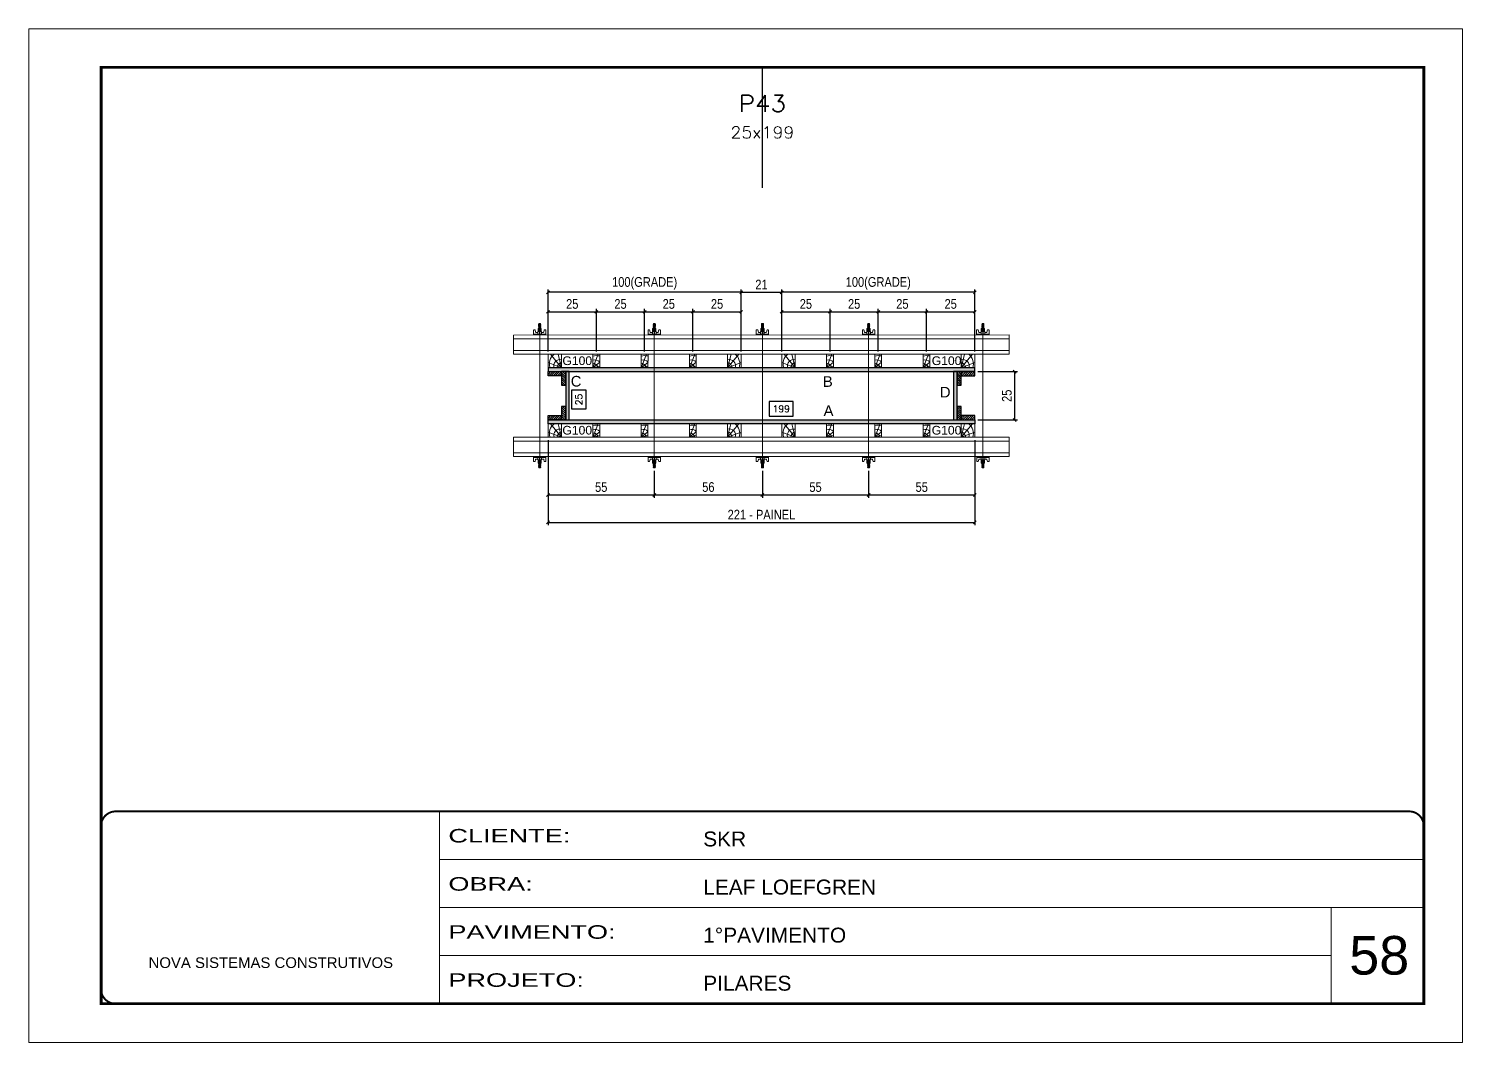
# Model space of a CAD drawing. Extents: x 14400 to 27878, y -21631 to 6985.
# Drawn here: x 15998 to 17483, y -10145 to -9095 of the extents above; entities that cross this region are included whole.
import ezdxf
from ezdxf.enums import TextEntityAlignment as Align

# ---------------------------------------------------------------- set-up
doc = ezdxf.new("R2010")
doc.units = 0
for name, pattern in [('CONTINUO', [0]), ('DASHED', [0.75, 0.5, -0.25]), ('HIDDEN', [0.375, 0.25, -0.125])]:
    doc.linetypes.add(name, pattern=pattern)
for name, color, linetype, lineweight in [('CARIMBO', 255, 'Continuous', 9), ('Folhas', 255, 'Continuous', 9), ('Hachura', 251, 'Continuous', 9), ('Madeira', 126, 'Continuous', 18), ('Perfil Metálico', 224, 'Continuous', 18), ('SARRAFO DE PRESSAO', 251, 'DASHED', 9), ('Texto Seção', 7, 'Continuous', 15)]:
    doc.layers.add(name, color=color, linetype=linetype, lineweight=lineweight)
for name, color, linetype in [('CHAPA', 1, 'Continuous'), ('COTA', 241, 'Continuous'), ('SARRAFO', 251, 'Continuous'), ('Texto de Titulo', 7, 'Continuous'), ('Texto Qtd Sarr', 242, 'Continuous'), ('TEXTO_GERAL', 7, 'Continuous')]:
    doc.layers.add(name, color=color, linetype=linetype)
doc.styles.add('ARIAL', font='arial.ttf')
doc.styles.add('COTA TECNICA 2X', font='techl___.ttf', dxfattribs={"height": 10})
doc.styles.add('ROMANS', font='romans.shx')
doc.styles.add('SANSSERIF', font='sas_____.pfb')
doc.styles.add('Tecnologia', font='')
doc.styles.get('Tecnologia').set_extended_font_data('Forgotten Futurist')
doc.dimstyles.new('SECAO PILAR', dxfattribs={"dimtxt": 10, "dimasz": 3, "dimexe": 3, "dimexo": 3, "dimgap": 3, "dimtad": 1, "dimdec": 1, "dimlfac": 0.5, "dimzin": 12, "dimdsep": 46, "dimtxsty": 'COTA TECNICA 2X', "dimblk1": 'OBLIQUE', "dimblk2": 'OBLIQUE', "dimsah": 1, "dimcen": 0.9, "dimclrd": 256, "dimclre": 256, "dimclrt": 256, "dimadec": 1, "dimazin": 3, "dimtfac": 1, "dimtdec": 1, "dimtmove": 0, "dimatfit": 3, "dimfxl": 1, "dimtolj": 1, "dimtzin": 12, "dimarcsym": 0})
doc.dimstyles.new('SECÇÃO 2', dxfattribs={"dimtxt": 7, "dimasz": 6, "dimexe": 0.18, "dimexo": 2, "dimgap": -4, "dimtad": 3, "dimdec": 1, "dimlfac": 0.5, "dimzin": 12, "dimdsep": 46, "dimtxsty": 'ROMANS', "dimblk": 'ARCHTICK', "dimcen": 0.09, "dimse1": 1, "dimse2": 1, "dimsd1": 1, "dimsd2": 1, "dimclrd": 180, "dimclre": 5, "dimclrt": 1, "dimadec": 0, "dimazin": 3, "dimtfac": 1, "dimtdec": 1, "dimtofl": 0, "dimtmove": 0, "dimatfit": 3, "dimldrblk": 'ARCHTICK', "dimfxl": 1, "dimtolj": 1, "dimtzin": 0, "dimarcsym": 0})

# ---------------------------------------------------------------- blocks, each defined once
blk = doc.blocks.new('9999999999')
at = {"color": 30, "linetype": 'CONTINUO'}
for p, q in [((98564.6, 34230.2), (98564.6, 34429.4)), ((98564.6, 34379.6), (99584, 34379.6)), ((98564.6, 34329.8), (99488, 34329.8)), ((99584, 34329.8), (99488, 34329.8)), ((99488, 34329.8), (99488, 34230.2)), ((98564.6, 34280), (99488, 34280))]:
    blk.add_line(p, q, dxfattribs=at)
at = {"color": 30, "linetype": 'CONTINUO', "const_width": 2}
blk.add_lwpolyline([(99584, 34230.2), (99584, 34414.4, 0.414214), (99569, 34429.4), (98229, 34429.4, 0.414214), (98214, 34414.4), (98214, 34245.2, 0.414214), (98229, 34230.2), (99584, 34230.2)], format="xyb", dxfattribs=at)
at = {"layer": 'Folhas'}
blk.add_lwpolyline([(98139, 34190.2), (99624, 34190.2), (99624, 35240.2), (98139, 35240.2)], close=True, dxfattribs=at)
at = {"layer": 'Folhas', "color": 30, "const_width": 3}
blk.add_lwpolyline([(98214, 34230.2), (99584, 34230.2), (99584, 35200.2), (98214, 35200.2)], close=True, dxfattribs=at)
at = {"color": 7, "linetype": 'Continuous', "ltscale": 5, "style": 'ARIAL'}
for s, height, p in [('SKR', 15.48, (98837.7, 34393.1)), ('LEAF LOEFGREN', 15.483, (98837.7, 34343.3)), ('1°PAVIMENTO', 15.483, (98837.7, 34293.5)), ('NOVA SISTEMAS CONSTRUTIVOS', 11.059, (98263.2, 34267.2)), ('PILARES', 15.48, (98837.7, 34243.7))]:
    blk.add_text(s, height=height, dxfattribs=at).set_placement(p)
at = {"layer": 'Folhas', "color": 7, "style": 'Tecnologia', "width": 1.5}
for s, p in [('CLIENTE:', (98573.7, 34397.2)), ('OBRA:', (98573.7, 34347.3)), ('PAVIMENTO:', (98573.7, 34297.5)), ('PROJETO:', (98573.7, 34247.7))]:
    blk.add_text(s, height=14, dxfattribs=at).set_placement(p)
blk = doc.blocks.new('*D1790')
at = {"layer": 'COTA', "color": 180, "lineweight": -2, "transparency": 16777216}
for p, q in [((16575.9, -9469.8), (16560.9, -9469.8)), ((16560.9, -9469.8), (16560.9, -9489.2)), ((16575.9, -9489.2), (16575.9, -9469.8)), ((16560.9, -9489.2), (16575.9, -9489.2))]:
    blk.add_line(p, q, dxfattribs=at)
at = {"layer": 'Defpoints', "color": 0, "transparency": 16777216}
for p in [(16575.8, -9450.6), (16575.8, -9500.6), (16579.9, -9500.6)]:
    blk.add_point(p, dxfattribs=at)
at = {"layer": 'COTA', "color": 1, "transparency": 16777216, "insert": (16568.4, -9479.5), "char_height": 7, "attachment_point": 5, "rotation": 90, "style": 'ROMANS'}
blk.add_mtext('\\A1;25', dxfattribs=at)
blk = doc.blocks.new('_ArchTick')
at = {"color": 0, "linetype": 'ByBlock', "const_width": 0.15}
blk.add_lwpolyline([(-0.5, -0.5), (0.5, 0.5)], dxfattribs=at)
blk = doc.blocks.new('*D1791')
at = {"layer": 'COTA', "color": 180, "lineweight": -2, "transparency": 16777216}
for p, q in [((16790.3, -9481.6), (16765.6, -9481.6)), ((16765.6, -9481.6), (16765.6, -9496.6)), ((16790.3, -9496.6), (16790.3, -9481.6)), ((16765.6, -9496.6), (16790.3, -9496.6))]:
    blk.add_line(p, q, dxfattribs=at)
at = {"layer": 'Defpoints', "color": 0, "transparency": 16777216}
for p in [(16558.5, -9500.6), (16956.5, -9500.6), (16956.5, -9500.6)]:
    blk.add_point(p, dxfattribs=at)
at = {"layer": 'COTA', "color": 1, "transparency": 16777216, "insert": (16778, -9489.1), "char_height": 7, "attachment_point": 5, "style": 'ROMANS'}
blk.add_mtext('\\A1;199', dxfattribs=at)
blk = doc.blocks.new('_Oblique')
at = {"color": 0, "linetype": 'ByBlock', "lineweight": -2}
blk.add_line((-0.5, -0.5), (0.5, 0.5), dxfattribs=at)
blk = doc.blocks.new('*D1792')
at = {"layer": 'COTA', "lineweight": -2, "transparency": 16777216}
for p, q in [((16536.5, -9521.6), (16536.5, -9609.7)), ((16978.5, -9521.5), (16978.5, -9609.7)), ((16536.5, -9606.7), (16978.5, -9606.7))]:
    blk.add_line(p, q, dxfattribs=at)
at = {"layer": 'Defpoints', "color": 0, "transparency": 16777216}
for p in [(16536.5, -9518.6), (16978.5, -9518.5), (16978.5, -9606.7)]:
    blk.add_point(p, dxfattribs=at)
at = {"layer": 'COTA', "lineweight": -2, "transparency": 16777216, "xscale": 3, "yscale": 3, "zscale": 3, "rotation": 180}
blk.add_blockref('_Oblique', (16536.5, -9606.7), dxfattribs=at)
at = {"layer": 'COTA', "lineweight": -2, "transparency": 16777216, "xscale": 3, "yscale": 3, "zscale": 3}
blk.add_blockref('_Oblique', (16978.5, -9606.7), dxfattribs=at)
at = {"layer": 'COTA', "transparency": 16777216, "insert": (16757.5, -9598.7), "char_height": 10, "attachment_point": 5, "style": 'COTA TECNICA 2X'}
blk.add_mtext('\\A1;221 - PAINEL', dxfattribs=at)
blk = doc.blocks.new('*D1793')
at = {"layer": 'COTA', "lineweight": -2, "transparency": 16777216}
for p, q in [((16536.5, -9521.6), (16536.5, -9581.3)), ((16646.5, -9553.3), (16646.5, -9581.3)), ((16536.5, -9578.3), (16646.5, -9578.3))]:
    blk.add_line(p, q, dxfattribs=at)
at = {"layer": 'Defpoints', "color": 0, "transparency": 16777216}
for p in [(16536.5, -9518.6), (16646.5, -9550.3), (16646.5, -9578.3)]:
    blk.add_point(p, dxfattribs=at)
at = {"layer": 'COTA', "lineweight": -2, "transparency": 16777216, "xscale": 3, "yscale": 3, "zscale": 3, "rotation": 180}
blk.add_blockref('_Oblique', (16536.5, -9578.3), dxfattribs=at)
at = {"layer": 'COTA', "lineweight": -2, "transparency": 16777216, "xscale": 3, "yscale": 3, "zscale": 3}
blk.add_blockref('_Oblique', (16646.5, -9578.3), dxfattribs=at)
at = {"layer": 'COTA', "transparency": 16777216, "insert": (16591.5, -9570.2), "char_height": 10, "attachment_point": 5, "style": 'COTA TECNICA 2X'}
blk.add_mtext('\\A1;55', dxfattribs=at)
blk = doc.blocks.new('*D1794')
at = {"layer": 'COTA', "lineweight": -2, "transparency": 16777216}
for p, q in [((16978.5, -9521.6), (16978.5, -9581.3)), ((16868.5, -9553.3), (16868.5, -9581.3)), ((16868.5, -9578.3), (16978.5, -9578.3))]:
    blk.add_line(p, q, dxfattribs=at)
at = {"layer": 'Defpoints', "color": 0, "transparency": 16777216}
for p in [(16978.5, -9518.6), (16868.5, -9550.3), (16978.5, -9578.3)]:
    blk.add_point(p, dxfattribs=at)
at = {"layer": 'COTA', "lineweight": -2, "transparency": 16777216, "xscale": 3, "yscale": 3, "zscale": 3, "rotation": 180}
blk.add_blockref('_Oblique', (16868.5, -9578.3), dxfattribs=at)
at = {"layer": 'COTA', "lineweight": -2, "transparency": 16777216, "xscale": 3, "yscale": 3, "zscale": 3}
blk.add_blockref('_Oblique', (16978.5, -9578.3), dxfattribs=at)
at = {"layer": 'COTA', "transparency": 16777216, "insert": (16923.5, -9570.2), "char_height": 10, "attachment_point": 5, "style": 'COTA TECNICA 2X'}
blk.add_mtext('\\A1;55', dxfattribs=at)
blk = doc.blocks.new('C')
at = {"layer": 'Hachura', "color": 0}
for p, q in [((0, 3.22), (0, -3.22)), ((0.45, 3.22), (0, 3.22)), ((0.46, 3.16), (0, 3.16)), ((0.46, 3.05), (0, 3.05)), ((0.46, 2.88), (0, 2.88)), ((0, 2.75), (0, -1.16)), ((0.46, 2.65), (0, 2.65)), ((0.46, 2.23), (0, 2.23)), ((0.46, 1.51), (0, 1.51)), ((0.39, 0.49), (0.17, 0.49)), ((0.45, -3.23), (0.45, 3.22)), ((0.45, 3.22), (2.58, 3.22)), ((1.74, 0.97), (0.45, 0.97)), ((1.45, 0.1), (0.45, 0.1)), ((1.35, 1.94), (1.35, 0.96)), ((2.58, 2.39), (1.47, 2.09)), ((1.74, -0.97), (1.74, 0.97)), ((1.74, 0.97), (1.74, 0.84)), ((1.74, 0.97), (1.74, 0.84)), ((1.74, 0.84), (3.35, 0.84)), ((3.35, 0.45), (1.74, 0.45)), ((2.58, 3.22), (2.58, 2.39)), ((3.32, 0.84), (3.32, -0.84)), ((3.35, 0.84), (3.35, -0.84)), ((3.68, 0.45), (3.35, 0.45)), ((3.84, -0.52), (3.35, 0.45)), ((3.35, 0.06), (3.67, -0.57)), ((3.68, 0.45), (4.16, -0.52)), ((3.72, 0.5), (4.25, -0.57)), ((4.37, -0.55), (3.83, 0.53)), ((4.15, 0.45), (3.93, 0.45)), ((4.42, -0.52), (3.93, 0.45)), ((4.15, 0.45), (4.26, 0.45)), ((4.26, 0.45), (4.74, -0.52)), ((4.3, 0.5), (4.83, -0.57)), ((4.95, -0.55), (4.41, 0.53)), ((4.51, 0.45), (4.84, 0.45)), ((5, -0.52), (4.51, 0.45)), ((4.84, 0.45), (5.32, -0.52)), ((4.88, 0.5), (5.41, -0.57)), ((5.53, -0.55), (4.99, 0.53)), ((5.58, -0.52), (5.09, 0.45)), ((5.42, 0.45), (5.09, 0.45)), ((5.58, -0.52), (5.09, 0.45)), ((5.42, 0.45), (5.74, -0.19)), ((5.46, 0.5), (5.74, -0.07)), ((5.74, 0.19), (5.57, 0.53)), ((5.74, 0.32), (5.68, 0.45)), ((5.68, 0.45), (5.74, 0.45)), ((5.74, 0.45), (5.9, 0.29)), ((5.74, 0.45), (5.74, -0.52)), ((5.9, -0.36), (5.9, 0.29)), ((0.45, 0), (0, 0)), ((0.46, -1.52), (0, -1.52)), ((0.46, -2.23), (0, -2.23)), ((0.46, -2.65), (0, -2.65)), ((0.46, -2.88), (0, -2.88)), ((0.46, -3.05), (0, -3.05)), ((0.46, -3.16), (0, -3.16)), ((0, -3.22), (2.57, -3.22)), ((0.08, -0.48), (0.29, -0.48)), ((0.29, -0.48), (0.4, -0.48)), ((0.45, 0), (0.45, -0.97)), ((0.45, -0.16), (1.45, -0.16)), ((0.45, -0.65), (0.45, -0.32)), ((0.45, -3.23), (0.45, -0.65)), ((0.45, -0.97), (1.74, -0.97)), ((1.35, -1.94), (1.35, -0.97)), ((2.58, -2.39), (1.47, -2.1)), ((3.35, -0.32), (1.74, -0.32)), ((3.35, -0.84), (1.74, -0.84)), ((2.58, -3.23), (2.58, -2.39)), ((3.35, -0.07), (3.58, -0.52)), ((3.35, -0.52), (3.58, -0.52)), ((3.84, -0.52), (4.16, -0.52)), ((4.42, -0.52), (4.74, -0.52)), ((4.63, -0.52), (4.74, -0.52)), ((5, -0.52), (5.32, -0.52)), ((5.58, -0.52), (5.74, -0.52)), ((5.74, -0.52), (5.9, -0.36)), ((5.74, -0.52), (5.74, -0.52))]:
    blk.add_line(p, q, dxfattribs=at)
for centre, radius, start, end in [((1.52, 1.94), 0.161, 104.74356, 180), ((1.44, -0.03), 0.129, 272.69497, 87.30503), ((3.81, 0.39), 0.143, 25.56881, 154.43119), ((4.39, 0.39), 0.143, 25.56881, 154.43119), ((4.97, 0.39), 0.143, 25.56881, 154.43119), ((5.55, 0.39), 0.143, 25.56881, 154.43119), ((0.17, -0.37), 0.174, 221.74404, 317.85924), ((1.52, -1.94), 0.161, 180, 255.25644), ((3.71, -0.4), 0.174, 222.14076, 318.25596), ((4.29, -0.4), 0.174, 222.14076, 318.25596), ((4.87, -0.4), 0.174, 222.14076, 318.25596), ((5.45, -0.4), 0.174, 222.14076, 318.25596), ((5.61, -0.4), 0.174, 317.85924, 318.25596)]:
    blk.add_arc(centre, radius, start, end, dxfattribs=at)
blk = doc.blocks.new('*D1795')
at = {"layer": 'COTA', "lineweight": -2, "transparency": 16777216}
for p, q in [((16758.5, -9553.3), (16758.5, -9581.3)), ((16868.5, -9553.3), (16868.5, -9581.3)), ((16758.5, -9578.3), (16868.5, -9578.3))]:
    blk.add_line(p, q, dxfattribs=at)
at = {"layer": 'Defpoints', "color": 0, "transparency": 16777216}
for p in [(16758.5, -9550.3), (16868.5, -9550.3), (16868.5, -9578.3)]:
    blk.add_point(p, dxfattribs=at)
at = {"layer": 'COTA', "lineweight": -2, "transparency": 16777216, "xscale": 3, "yscale": 3, "zscale": 3, "rotation": 180}
blk.add_blockref('_Oblique', (16758.5, -9578.3), dxfattribs=at)
at = {"layer": 'COTA', "lineweight": -2, "transparency": 16777216, "xscale": 3, "yscale": 3, "zscale": 3}
blk.add_blockref('_Oblique', (16868.5, -9578.3), dxfattribs=at)
at = {"layer": 'COTA', "transparency": 16777216, "insert": (16813.5, -9570.2), "char_height": 10, "attachment_point": 5, "style": 'COTA TECNICA 2X'}
blk.add_mtext('\\A1;55', dxfattribs=at)
blk = doc.blocks.new('*D1796')
at = {"layer": 'COTA', "lineweight": -2, "transparency": 16777216}
for p, q in [((16981.5, -9450.6), (17022.8, -9450.6)), ((17019.8, -9500.6), (17019.8, -9450.6)), ((16981.5, -9500.6), (17022.8, -9500.6))]:
    blk.add_line(p, q, dxfattribs=at)
at = {"layer": 'Defpoints', "color": 0, "transparency": 16777216}
for p in [(16978.5, -9450.6), (17019.8, -9450.6), (16978.5, -9500.6)]:
    blk.add_point(p, dxfattribs=at)
at = {"layer": 'COTA', "lineweight": -2, "transparency": 16777216, "xscale": 3, "yscale": 3, "zscale": 3}
for p, rotation in [((17019.8, -9450.6), 90), ((17019.8, -9500.6), 270)]:
    blk.add_blockref('_Oblique', p, dxfattribs=dict(at, rotation=rotation))
at = {"layer": 'COTA', "transparency": 16777216, "insert": (17011.7, -9475.6), "char_height": 10, "attachment_point": 5, "rotation": 90, "style": 'COTA TECNICA 2X'}
blk.add_mtext('\\A1;25', dxfattribs=at)
blk = doc.blocks.new('*D1797')
at = {"layer": 'COTA', "lineweight": -2, "transparency": 16777216}
for p, q in [((16646.5, -9553.3), (16646.5, -9581.3)), ((16758.5, -9553.3), (16758.5, -9581.3)), ((16646.5, -9578.3), (16758.5, -9578.3))]:
    blk.add_line(p, q, dxfattribs=at)
at = {"layer": 'Defpoints', "color": 0, "transparency": 16777216}
for p in [(16646.5, -9550.3), (16758.5, -9550.3), (16758.5, -9578.3)]:
    blk.add_point(p, dxfattribs=at)
at = {"layer": 'COTA', "lineweight": -2, "transparency": 16777216, "xscale": 3, "yscale": 3, "zscale": 3, "rotation": 180}
blk.add_blockref('_Oblique', (16646.5, -9578.3), dxfattribs=at)
at = {"layer": 'COTA', "lineweight": -2, "transparency": 16777216, "xscale": 3, "yscale": 3, "zscale": 3}
blk.add_blockref('_Oblique', (16758.5, -9578.3), dxfattribs=at)
at = {"layer": 'COTA', "transparency": 16777216, "insert": (16702.5, -9570.2), "char_height": 10, "attachment_point": 5, "style": 'COTA TECNICA 2X'}
blk.add_mtext('\\A1;56', dxfattribs=at)
blk = doc.blocks.new('PONTALETE')
at = {"layer": 'Madeira'}
for q in [(2.71, 7), (7, 5.76), (7, 1.74)]:
    blk.add_line((0, 0), q, dxfattribs=at)
blk.add_lwpolyline([(0, 0), (7, 0), (7, 7), (0, 7)], close=True, dxfattribs=at)
for centre, radius, start, end in [((2.04, 0.06), 6.23, 37.28179, 109.09128), ((1.09, 0.9), 3.19, 343.60304, 109.98471), ((-0.21, -0.78), 3.09, 14.63219, 86.0383)]:
    blk.add_arc(centre, radius, start, end, dxfattribs=at)
blk = doc.blocks.new('MEIO PONTALETE')
at = {"layer": 'Madeira'}
for q in [(2.71, 7), (3.5, 2.88), (3.5, 0.87)]:
    blk.add_line((0, 0), q, dxfattribs=at)
blk.add_lwpolyline([(0, 0), (3.5, 0), (3.5, 7), (0, 7)], close=True, dxfattribs=at)
for centre, radius, start, end in [((2.04, 0.06), 6.23, 76.44987, 109.09128), ((1.09, 0.9), 3.19, 40.90626, 109.98471), ((-0.21, -0.78), 3.09, 14.63219, 86.0383)]:
    blk.add_arc(centre, radius, start, end, dxfattribs=at)
blk = doc.blocks.new('*D1786')
at = {"layer": 'COTA', "lineweight": -2, "transparency": 16777216}
for p, q in [((16778.5, -9429.6), (16778.5, -9385.6)), ((16778.5, -9388.6), (16828.5, -9388.6)), ((16828.5, -9429.6), (16828.5, -9385.6))]:
    blk.add_line(p, q, dxfattribs=at)
at = {"layer": 'Defpoints', "color": 0, "transparency": 16777216}
for p in [(16828.5, -9388.6), (16778.5, -9432.6), (16828.5, -9432.6)]:
    blk.add_point(p, dxfattribs=at)
at = {"layer": 'COTA', "lineweight": -2, "transparency": 16777216, "xscale": 3, "yscale": 3, "zscale": 3, "rotation": 180}
blk.add_blockref('_Oblique', (16778.5, -9388.6), dxfattribs=at)
at = {"layer": 'COTA', "lineweight": -2, "transparency": 16777216, "xscale": 3, "yscale": 3, "zscale": 3}
blk.add_blockref('_Oblique', (16828.5, -9388.6), dxfattribs=at)
at = {"layer": 'COTA', "transparency": 16777216, "insert": (16803.5, -9380.5), "char_height": 10, "attachment_point": 5, "style": 'COTA TECNICA 2X'}
blk.add_mtext('\\A1;25', dxfattribs=at)
blk = doc.blocks.new('*D1787')
at = {"layer": 'COTA', "lineweight": -2, "transparency": 16777216}
for p, q in [((16778.5, -9429.6), (16778.5, -9365.4)), ((16978.5, -9368.4), (16778.5, -9368.4)), ((16978.5, -9429.6), (16978.5, -9365.4))]:
    blk.add_line(p, q, dxfattribs=at)
at = {"layer": 'Defpoints', "color": 0, "transparency": 16777216}
for p in [(16778.5, -9368.4), (16778.5, -9432.6), (16978.5, -9432.6)]:
    blk.add_point(p, dxfattribs=at)
at = {"layer": 'COTA', "lineweight": -2, "transparency": 16777216, "xscale": 3, "yscale": 3, "zscale": 3, "rotation": 180}
blk.add_blockref('_Oblique', (16778.5, -9368.4), dxfattribs=at)
at = {"layer": 'COTA', "lineweight": -2, "transparency": 16777216, "xscale": 3, "yscale": 3, "zscale": 3}
blk.add_blockref('_Oblique', (16978.5, -9368.4), dxfattribs=at)
at = {"layer": 'COTA', "transparency": 16777216, "insert": (16878.5, -9359.2), "char_height": 10, "attachment_point": 5, "style": 'COTA TECNICA 2X'}
blk.add_mtext('\\A1;100(GRADE)', dxfattribs=at)
blk = doc.blocks.new('*D1798')
at = {"layer": 'COTA', "lineweight": -2, "transparency": 16777216}
for p, q in [((16828.5, -9429.6), (16828.5, -9385.6)), ((16828.5, -9388.6), (16878.5, -9388.6)), ((16878.5, -9429.6), (16878.5, -9385.6))]:
    blk.add_line(p, q, dxfattribs=at)
at = {"layer": 'Defpoints', "color": 0, "transparency": 16777216}
for p in [(16878.5, -9388.6), (16828.5, -9432.6), (16878.5, -9432.6)]:
    blk.add_point(p, dxfattribs=at)
at = {"layer": 'COTA', "lineweight": -2, "transparency": 16777216, "xscale": 3, "yscale": 3, "zscale": 3, "rotation": 180}
blk.add_blockref('_Oblique', (16828.5, -9388.6), dxfattribs=at)
at = {"layer": 'COTA', "lineweight": -2, "transparency": 16777216, "xscale": 3, "yscale": 3, "zscale": 3}
blk.add_blockref('_Oblique', (16878.5, -9388.6), dxfattribs=at)
at = {"layer": 'COTA', "transparency": 16777216, "insert": (16853.5, -9380.5), "char_height": 10, "attachment_point": 5, "style": 'COTA TECNICA 2X'}
blk.add_mtext('\\A1;25', dxfattribs=at)
blk = doc.blocks.new('*D1799')
at = {"layer": 'COTA', "lineweight": -2, "transparency": 16777216}
for p, q in [((16878.5, -9429.6), (16878.5, -9385.6)), ((16878.5, -9388.6), (16928.5, -9388.6)), ((16928.5, -9429.6), (16928.5, -9385.6))]:
    blk.add_line(p, q, dxfattribs=at)
at = {"layer": 'Defpoints', "color": 0, "transparency": 16777216}
for p in [(16928.5, -9388.6), (16878.5, -9432.6), (16928.5, -9432.6)]:
    blk.add_point(p, dxfattribs=at)
at = {"layer": 'COTA', "lineweight": -2, "transparency": 16777216, "xscale": 3, "yscale": 3, "zscale": 3, "rotation": 180}
blk.add_blockref('_Oblique', (16878.5, -9388.6), dxfattribs=at)
at = {"layer": 'COTA', "lineweight": -2, "transparency": 16777216, "xscale": 3, "yscale": 3, "zscale": 3}
blk.add_blockref('_Oblique', (16928.5, -9388.6), dxfattribs=at)
at = {"layer": 'COTA', "transparency": 16777216, "insert": (16903.5, -9380.5), "char_height": 10, "attachment_point": 5, "style": 'COTA TECNICA 2X'}
blk.add_mtext('\\A1;25', dxfattribs=at)
blk = doc.blocks.new('*D1800')
at = {"layer": 'COTA', "lineweight": -2, "transparency": 16777216}
for p, q in [((16928.5, -9429.6), (16928.5, -9385.6)), ((16928.5, -9388.6), (16978.5, -9388.6)), ((16978.5, -9429.6), (16978.5, -9385.6))]:
    blk.add_line(p, q, dxfattribs=at)
at = {"layer": 'Defpoints', "color": 0, "transparency": 16777216}
for p in [(16978.5, -9388.6), (16928.5, -9432.6), (16978.5, -9432.6)]:
    blk.add_point(p, dxfattribs=at)
at = {"layer": 'COTA', "lineweight": -2, "transparency": 16777216, "xscale": 3, "yscale": 3, "zscale": 3, "rotation": 180}
blk.add_blockref('_Oblique', (16928.5, -9388.6), dxfattribs=at)
at = {"layer": 'COTA', "lineweight": -2, "transparency": 16777216, "xscale": 3, "yscale": 3, "zscale": 3}
blk.add_blockref('_Oblique', (16978.5, -9388.6), dxfattribs=at)
at = {"layer": 'COTA', "transparency": 16777216, "insert": (16953.5, -9380.5), "char_height": 10, "attachment_point": 5, "style": 'COTA TECNICA 2X'}
blk.add_mtext('\\A1;25', dxfattribs=at)
blk = doc.blocks.new('*D1788')
at = {"layer": 'COTA', "lineweight": -2, "transparency": 16777216}
for p, q in [((16536.5, -9429.6), (16536.5, -9385.6)), ((16536.5, -9388.6), (16586.5, -9388.6)), ((16586.5, -9429.6), (16586.5, -9385.6))]:
    blk.add_line(p, q, dxfattribs=at)
at = {"layer": 'Defpoints', "color": 0, "transparency": 16777216}
for p in [(16586.5, -9388.6), (16536.5, -9432.6), (16586.5, -9432.6)]:
    blk.add_point(p, dxfattribs=at)
at = {"layer": 'COTA', "lineweight": -2, "transparency": 16777216, "xscale": 3, "yscale": 3, "zscale": 3, "rotation": 180}
blk.add_blockref('_Oblique', (16536.5, -9388.6), dxfattribs=at)
at = {"layer": 'COTA', "lineweight": -2, "transparency": 16777216, "xscale": 3, "yscale": 3, "zscale": 3}
blk.add_blockref('_Oblique', (16586.5, -9388.6), dxfattribs=at)
at = {"layer": 'COTA', "transparency": 16777216, "insert": (16561.5, -9380.5), "char_height": 10, "attachment_point": 5, "style": 'COTA TECNICA 2X'}
blk.add_mtext('\\A1;25', dxfattribs=at)
blk = doc.blocks.new('*D1789')
at = {"layer": 'COTA', "lineweight": -2, "transparency": 16777216}
for p, q in [((16536.5, -9429.6), (16536.5, -9365.4)), ((16736.5, -9368.4), (16536.5, -9368.4)), ((16736.5, -9429.6), (16736.5, -9365.4))]:
    blk.add_line(p, q, dxfattribs=at)
at = {"layer": 'Defpoints', "color": 0, "transparency": 16777216}
for p in [(16536.5, -9368.4), (16536.5, -9432.6), (16736.5, -9432.6)]:
    blk.add_point(p, dxfattribs=at)
at = {"layer": 'COTA', "lineweight": -2, "transparency": 16777216, "xscale": 3, "yscale": 3, "zscale": 3, "rotation": 180}
blk.add_blockref('_Oblique', (16536.5, -9368.4), dxfattribs=at)
at = {"layer": 'COTA', "lineweight": -2, "transparency": 16777216, "xscale": 3, "yscale": 3, "zscale": 3}
blk.add_blockref('_Oblique', (16736.5, -9368.4), dxfattribs=at)
at = {"layer": 'COTA', "transparency": 16777216, "insert": (16636.5, -9359.2), "char_height": 10, "attachment_point": 5, "style": 'COTA TECNICA 2X'}
blk.add_mtext('\\A1;100(GRADE)', dxfattribs=at)
blk = doc.blocks.new('*D1801')
at = {"layer": 'COTA', "lineweight": -2, "transparency": 16777216}
for p, q in [((16586.5, -9429.6), (16586.5, -9385.6)), ((16586.5, -9388.6), (16636.5, -9388.6)), ((16636.5, -9429.6), (16636.5, -9385.6))]:
    blk.add_line(p, q, dxfattribs=at)
at = {"layer": 'Defpoints', "color": 0, "transparency": 16777216}
for p in [(16636.5, -9388.6), (16586.5, -9432.6), (16636.5, -9432.6)]:
    blk.add_point(p, dxfattribs=at)
at = {"layer": 'COTA', "lineweight": -2, "transparency": 16777216, "xscale": 3, "yscale": 3, "zscale": 3, "rotation": 180}
blk.add_blockref('_Oblique', (16586.5, -9388.6), dxfattribs=at)
at = {"layer": 'COTA', "lineweight": -2, "transparency": 16777216, "xscale": 3, "yscale": 3, "zscale": 3}
blk.add_blockref('_Oblique', (16636.5, -9388.6), dxfattribs=at)
at = {"layer": 'COTA', "transparency": 16777216, "insert": (16611.5, -9380.5), "char_height": 10, "attachment_point": 5, "style": 'COTA TECNICA 2X'}
blk.add_mtext('\\A1;25', dxfattribs=at)
blk = doc.blocks.new('*D1802')
at = {"layer": 'COTA', "lineweight": -2, "transparency": 16777216}
for p, q in [((16636.5, -9429.6), (16636.5, -9385.6)), ((16636.5, -9388.6), (16686.5, -9388.6)), ((16686.5, -9429.6), (16686.5, -9385.6))]:
    blk.add_line(p, q, dxfattribs=at)
at = {"layer": 'Defpoints', "color": 0, "transparency": 16777216}
for p in [(16686.5, -9388.6), (16636.5, -9432.6), (16686.5, -9432.6)]:
    blk.add_point(p, dxfattribs=at)
at = {"layer": 'COTA', "lineweight": -2, "transparency": 16777216, "xscale": 3, "yscale": 3, "zscale": 3, "rotation": 180}
blk.add_blockref('_Oblique', (16636.5, -9388.6), dxfattribs=at)
at = {"layer": 'COTA', "lineweight": -2, "transparency": 16777216, "xscale": 3, "yscale": 3, "zscale": 3}
blk.add_blockref('_Oblique', (16686.5, -9388.6), dxfattribs=at)
at = {"layer": 'COTA', "transparency": 16777216, "insert": (16661.5, -9380.5), "char_height": 10, "attachment_point": 5, "style": 'COTA TECNICA 2X'}
blk.add_mtext('\\A1;25', dxfattribs=at)
blk = doc.blocks.new('*D1803')
at = {"layer": 'COTA', "lineweight": -2, "transparency": 16777216}
for p, q in [((16686.5, -9429.6), (16686.5, -9385.6)), ((16686.5, -9388.6), (16736.5, -9388.6)), ((16736.5, -9429.6), (16736.5, -9385.6))]:
    blk.add_line(p, q, dxfattribs=at)
at = {"layer": 'Defpoints', "color": 0, "transparency": 16777216}
for p in [(16736.5, -9388.6), (16686.5, -9432.6), (16736.5, -9432.6)]:
    blk.add_point(p, dxfattribs=at)
at = {"layer": 'COTA', "lineweight": -2, "transparency": 16777216, "xscale": 3, "yscale": 3, "zscale": 3, "rotation": 180}
blk.add_blockref('_Oblique', (16686.5, -9388.6), dxfattribs=at)
at = {"layer": 'COTA', "lineweight": -2, "transparency": 16777216, "xscale": 3, "yscale": 3, "zscale": 3}
blk.add_blockref('_Oblique', (16736.5, -9388.6), dxfattribs=at)
at = {"layer": 'COTA', "transparency": 16777216, "insert": (16711.5, -9380.5), "char_height": 10, "attachment_point": 5, "style": 'COTA TECNICA 2X'}
blk.add_mtext('\\A1;25', dxfattribs=at)
blk = doc.blocks.new('*D1804')
at = {"layer": 'COTA', "lineweight": -2, "transparency": 16777216}
for p, q in [((16736.5, -9429.6), (16736.5, -9365.4)), ((16736.5, -9368.4), (16778.5, -9368.4)), ((16778.5, -9429.6), (16778.5, -9365.4))]:
    blk.add_line(p, q, dxfattribs=at)
at = {"layer": 'Defpoints', "color": 0, "transparency": 16777216}
for p in [(16778.5, -9368.4), (16736.5, -9432.6), (16778.5, -9432.6)]:
    blk.add_point(p, dxfattribs=at)
at = {"layer": 'COTA', "lineweight": -2, "transparency": 16777216, "xscale": 3, "yscale": 3, "zscale": 3, "rotation": 180}
blk.add_blockref('_Oblique', (16736.5, -9368.4), dxfattribs=at)
at = {"layer": 'COTA', "lineweight": -2, "transparency": 16777216, "xscale": 3, "yscale": 3, "zscale": 3}
blk.add_blockref('_Oblique', (16778.5, -9368.4), dxfattribs=at)
at = {"layer": 'COTA', "transparency": 16777216, "insert": (16757.5, -9360.4), "char_height": 10, "attachment_point": 5, "style": 'COTA TECNICA 2X'}
blk.add_mtext('\\A1;21', dxfattribs=at)
blk = doc.blocks.new('titulo1')
at = {"layer": 'Defpoints', "color": 252, "linetype": 'HIDDEN', "ltscale": 2}
blk.add_line((0, 0), (0, 125), dxfattribs=at)
at = {"layer": 'Defpoints', "style": 'ROMANS', "oblique": 15}
blk.add_attdef('FOLHA', text='', height=10, dxfattribs=at).set_placement((0, 15.6), align=Align.MIDDLE_CENTER)
at = {"layer": 'Texto Qtd Sarr', "color": 3, "style": 'ROMANS', "oblique": 15}
for tag, height, p in [('TITULO', 17, (0, 71.4)), ('SEÇÃO', 12, (0, 41.5))]:
    blk.add_attdef(tag, text='', height=height, dxfattribs=at).set_placement(p, align=Align.MIDDLE_CENTER)

msp = doc.modelspace()

# ---------------------------------------------------------------- hatches: boundary and pattern name
at = {"layer": 'Hachura'}
h = msp.add_hatch(color=256, dxfattribs=at)
h.dxf.hatch_style = 1
h.paths.add_polyline_path([(16978.47, -9450.58), (16978.47, -9446.58), (16536.47, -9446.58), (16536.47, -9450.58)])
h = msp.add_hatch(dxfattribs=at)
h.set_pattern_fill('ANSI31', color=256, scale=0.5, angle=180, style=0)
h.set_pattern_definition([(225, (7412.515, -32346.3844), (1.12253202, -1.12253202), [])])
h.paths.add_polyline_path([(16550.47, -9454.98), (16550.47, -9450.58), (16536.47, -9450.58), (16536.47, -9454.98)])
h = msp.add_hatch(dxfattribs=at)
h.set_pattern_fill('ANSI31', color=256, scale=0.5, angle=270, style=0)
h.set_pattern_definition([(315, (39446.275, -18953.528), (1.12253202, 1.12253202), [])])
h.paths.add_polyline_path([(16554.87, -9464.58), (16550.47, -9464.58), (16550.47, -9450.58), (16554.87, -9450.58)])
h = msp.add_hatch(color=256, dxfattribs=at)
h.dxf.hatch_style = 1
h.paths.add_polyline_path([(16554.87, -9500.58), (16558.47, -9500.58), (16558.47, -9450.58), (16554.87, -9450.58)])
h = msp.add_hatch(color=256, dxfattribs=at)
h.dxf.hatch_style = 1
h.paths.add_polyline_path([(16956.47, -9500.58), (16960.07, -9500.58), (16960.07, -9450.58), (16956.47, -9450.58)])
h = msp.add_hatch(dxfattribs=at)
h.set_pattern_fill('ANSI31', color=256, scale=0.5, angle=270, style=0)
h.set_pattern_definition([(315, (39855.875, -18953.528), (1.12253202, 1.12253202), [])])
h.paths.add_polyline_path([(16964.47, -9464.58), (16960.07, -9464.58), (16960.07, -9450.58), (16964.47, -9450.58)])
h = msp.add_hatch(dxfattribs=at)
h.set_pattern_fill('ANSI31', color=256, scale=0.5, angle=180, style=0)
h.set_pattern_definition([(225, (7840.515, -32379.9844), (1.12253202, -1.12253202), [])])
h.paths.add_polyline_path([(16978.47, -9450.58), (16978.47, -9454.98), (16964.47, -9454.98), (16964.47, -9450.58)])
h = msp.add_hatch(dxfattribs=at)
h.set_pattern_fill('ANSI31', color=256, scale=0.5, angle=270, style=0)
h.set_pattern_definition([(315, (39446.275, -18989.528), (1.12253202, 1.12253202), [])])
h.paths.add_polyline_path([(16554.87, -9500.58), (16550.47, -9500.58), (16550.47, -9486.58), (16554.87, -9486.58)])
h = msp.add_hatch(dxfattribs=at)
h.set_pattern_fill('ANSI31', color=256, scale=0.5, angle=270, style=0)
h.set_pattern_definition([(315, (39855.875, -18989.528), (1.12253202, 1.12253202), [])])
h.paths.add_polyline_path([(16964.47, -9500.58), (16960.07, -9500.58), (16960.07, -9486.58), (16964.47, -9486.58)])
h = msp.add_hatch(dxfattribs=at)
h.set_pattern_fill('ANSI31', color=256, scale=0.5, angle=180, style=0)
h.set_pattern_definition([(225, (7412.515, -32391.9844), (1.12253202, -1.12253202), [])])
h.paths.add_polyline_path([(16550.47, -9500.58), (16550.47, -9496.18), (16536.47, -9496.18), (16536.47, -9500.58)])
h = msp.add_hatch(color=256, dxfattribs=at)
h.dxf.hatch_style = 1
h.paths.add_polyline_path([(16978.47, -9500.58), (16978.47, -9504.58), (16536.47, -9504.58), (16536.47, -9500.58)])
h = msp.add_hatch(dxfattribs=at)
h.set_pattern_fill('ANSI31', color=256, scale=0.5, angle=180, style=0)
h.set_pattern_definition([(225, (7475.515, -32391.9844), (1.12253202, -1.12253202), [])])
h.paths.add_polyline_path([(16964.47, -9500.58), (16964.47, -9496.18), (16978.47, -9496.18), (16978.47, -9500.58)])

# ---------------------------------------------------------------- linework, layer by layer
at = {"layer": 'CHAPA'}
for points in [[(16978.47, -9450.58), (16978.47, -9446.58), (16536.47, -9446.58), (16536.47, -9450.58)], [(16554.87, -9500.58), (16558.47, -9500.58), (16558.47, -9450.58), (16554.87, -9450.58)], [(16956.47, -9500.58), (16960.07, -9500.58), (16960.07, -9450.58), (16956.47, -9450.58)], [(16978.47, -9500.58), (16978.47, -9504.58), (16536.47, -9504.58), (16536.47, -9500.58)]]:
    msp.add_lwpolyline(points, close=True, dxfattribs=at)
at = {"layer": 'Hachura'}
for p, q in [((16527.78, -9549.35), (16527.78, -9405.61)), ((16646.47, -9549.35), (16646.47, -9405.61)), ((16758.47, -9549.35), (16758.47, -9405.61)), ((16868.47, -9549.35), (16868.47, -9405.61)), ((16986.86, -9549.35), (16986.86, -9405.61))]:
    msp.add_line(p, q, dxfattribs=at)
at = {"layer": 'Madeira'}
for points in [[(16536.47, -9446.57), (16536.48, -9432.57), (16736.48, -9432.58), (16736.46, -9446.58)], [(16778.47, -9446.57), (16778.49, -9432.57), (16978.48, -9432.58), (16978.47, -9446.58)], [(16536.45, -9518.56), (16536.47, -9504.56), (16736.46, -9504.56), (16736.44, -9518.56)], [(16778.46, -9518.56), (16778.47, -9504.56), (16978.47, -9504.56), (16978.45, -9518.56)]]:
    msp.add_lwpolyline(points, close=True, dxfattribs=at)
at = {"layer": 'Perfil Metálico'}
for p, q in [((17014.18, -9416.64), (16500.75, -9416.64)), ((17014.18, -9428.64), (16500.75, -9428.64)), ((17014.18, -9522.58), (16500.75, -9522.58)), ((17014.18, -9534.58), (16500.75, -9534.58))]:
    msp.add_line(p, q, dxfattribs=at)
for points in [[(17014.18, -9432.58), (17014.18, -9412.58), (16500.75, -9412.64), (16500.75, -9432.64)], [(16500.75, -9518.58), (16500.75, -9538.58), (17014.18, -9538.52), (17014.18, -9518.52)]]:
    msp.add_lwpolyline(points, close=True, dxfattribs=at)
at = {"layer": 'SARRAFO'}
for points in [[(16536.47, -9450.58), (16550.47, -9450.58), (16550.47, -9454.98), (16536.47, -9454.98)], [(16536.47, -9450.58), (16550.47, -9450.58), (16550.47, -9454.98), (16536.47, -9454.98)], [(16550.47, -9450.58), (16550.47, -9464.58), (16554.87, -9464.58), (16554.87, -9450.58)], [(16550.47, -9450.58), (16550.47, -9464.58), (16554.87, -9464.58), (16554.87, -9450.58)], [(16960.07, -9450.58), (16960.07, -9464.58), (16964.47, -9464.58), (16964.47, -9450.58)], [(16960.07, -9450.58), (16960.07, -9464.58), (16964.47, -9464.58), (16964.47, -9450.58)], [(16964.47, -9454.98), (16978.47, -9454.98), (16978.47, -9450.58), (16964.47, -9450.58)], [(16964.47, -9454.98), (16978.47, -9454.98), (16978.47, -9450.58), (16964.47, -9450.58)], [(16550.47, -9486.58), (16550.47, -9500.58), (16554.87, -9500.58), (16554.87, -9486.58)], [(16550.47, -9486.58), (16550.47, -9500.58), (16554.87, -9500.58), (16554.87, -9486.58)], [(16960.07, -9486.58), (16960.07, -9500.58), (16964.47, -9500.58), (16964.47, -9486.58)], [(16960.07, -9486.58), (16960.07, -9500.58), (16964.47, -9500.58), (16964.47, -9486.58)], [(16536.47, -9496.18), (16550.47, -9496.18), (16550.47, -9500.58), (16536.47, -9500.58)], [(16536.47, -9496.18), (16550.47, -9496.18), (16550.47, -9500.58), (16536.47, -9500.58)], [(16978.47, -9496.18), (16964.47, -9496.18), (16964.47, -9500.58), (16978.47, -9500.58)], [(16978.47, -9496.18), (16964.47, -9496.18), (16964.47, -9500.58), (16978.47, -9500.58)]]:
    msp.add_lwpolyline(points, close=True, dxfattribs=at)

# ---------------------------------------------------------------- block references
at = {"layer": 'Hachura', "linetype": 'Continuous', "yscale": 2, "zscale": 2}
for p, xscale, rotation in [((16527.79, -9412.61), -2, 270), ((16646.46, -9412.61), 2, 90.00000000000001), ((16758.46, -9412.61), 2, 90.00000000000001), ((16868.46, -9412.61), 2, 90.00000000000001), ((16986.85, -9412.61), 2, 90.00000000000001), ((16527.78, -9538.55), 2, 270), ((16646.47, -9538.55), -2, 90), ((16758.47, -9538.55), -2, 90), ((16868.47, -9538.55), -2, 90), ((16986.86, -9538.55), -2, 90)]:
    msp.add_blockref('C', p, dxfattribs=dict(at, xscale=xscale, rotation=rotation))
at = {"layer": 'Madeira'}
for name, p, xscale, yscale, zscale, rotation in [('PONTALETE', (16550.47, -9446.58), 2, 2, 2, 89.93708930310329), ('MEIO PONTALETE', (16582.97, -9446.57), 1.999999997962732, 1.999999997962732, 1.999999997962732, 359.9370893031033), ('MEIO PONTALETE', (16632.97, -9446.57), 1.999999997962732, 1.999999997962732, 1.999999997962732, 359.9370893031033), ('MEIO PONTALETE', (16682.97, -9446.57), 1.999999997962732, 1.999999997962732, 1.999999997962732, 359.9370893031033), ('PONTALETE', (16722.46, -9446.56), -2, 2, 2, 269.9370893031033), ('PONTALETE', (16792.47, -9446.58), 2, 2, 2, 89.93708930310329), ('MEIO PONTALETE', (16824.97, -9446.57), 1.999999997962732, 1.999999997962732, 1.999999997962732, 359.9370893031033), ('MEIO PONTALETE', (16874.97, -9446.57), 1.999999997962732, 1.999999997962732, 1.999999997962732, 359.9370893031033), ('MEIO PONTALETE', (16924.97, -9446.57), 1.999999997962732, 1.999999997962732, 1.999999997962732, 359.9370893031033), ('PONTALETE', (16964.47, -9446.56), -2, 2, 2, 269.9370893031033), ('PONTALETE', (16550.45, -9518.57), 2, 2, 2, 89.93708930310329), ('MEIO PONTALETE', (16582.95, -9518.56), 1.999999997962732, 1.999999997962732, 1.999999997962732, 359.9370893031033), ('MEIO PONTALETE', (16632.95, -9518.56), 1.999999997962732, 1.999999997962732, 1.999999997962732, 359.9370893031033), ('MEIO PONTALETE', (16682.95, -9518.56), 1.999999997962732, 1.999999997962732, 1.999999997962732, 359.9370893031033), ('PONTALETE', (16722.44, -9518.55), -2, 2, 2, 269.9370893031033), ('PONTALETE', (16792.46, -9518.57), 2, 2, 2, 89.93708930310329), ('MEIO PONTALETE', (16824.96, -9518.56), 1.999999997962732, 1.999999997962732, 1.999999997962732, 359.9370893031033), ('MEIO PONTALETE', (16874.96, -9518.56), 1.999999997962732, 1.999999997962732, 1.999999997962732, 359.9370893031033), ('MEIO PONTALETE', (16924.96, -9518.56), 1.999999997962732, 1.999999997962732, 1.999999997962732, 359.9370893031033), ('PONTALETE', (16964.45, -9518.55), -2, 2, 2, 269.9370893031033)]:
    msp.add_blockref(name, p, dxfattribs=dict(at, xscale=xscale, yscale=yscale, zscale=zscale, rotation=rotation))
at = {"layer": 'SARRAFO DE PRESSAO', "color": 6, "linetype": 'ByBlock'}
msp.add_blockref('9999999999', (-82140.51, -44335.53), dxfattribs=at)
at = {"layer": 'Texto Seção'}
ref = msp.add_blockref('titulo1', (16758.47, -9260.32), dxfattribs=at)
ref.add_attrib('TITULO', 'P43', dxfattribs={"layer": 'Texto de Titulo', "color": 7, "height": 17, "style": 'ROMANS', "width": 1.1}).set_placement((16758.47, -9172.82), align=Align.MIDDLE_CENTER)
ref.add_attrib('SEÇÃO', '25x199', dxfattribs={"layer": 'Texto de Titulo', "color": 7, "height": 12, "style": 'ROMANS', "width": 1.1}).set_placement((16758.47, -9202.82), align=Align.MIDDLE_CENTER)

# ---------------------------------------------------------------- texts
at = {"layer": 'CARIMBO', "style": 'ARIAL'}
msp.add_text('58', height=40, dxfattribs=at).set_placement((17366.33, -10075.18))
at = {"layer": 'TEXTO_GERAL', "color": 0, "linetype": 'Continuous', "style": 'SANSSERIF'}
for p in [(16551.32, -9439.28), (16933.87, -9439.28), (16551.31, -9511.26), (16933.85, -9511.26)]:
    msp.add_text('G100', height=9, dxfattribs=at).set_placement(p, align=Align.MIDDLE_LEFT)
at = {"layer": 'TEXTO_GERAL', "style": 'ARIAL'}
for s, p in [('C', (16565.48, -9460.52)), ('B', (16826.23, -9460.83)), ('D', (16947.83, -9471.85)), ('A', (16826.98, -9491.06))]:
    msp.add_text(s, height=11, dxfattribs=at).set_placement(p, align=Align.MIDDLE_CENTER)

# ---------------------------------------------------------------- dimensions: what is measured, and where the dimension line sits
at = {"layer": 'COTA'}
for base, p1, p2, text, picture, middle in [((16536.48, -9368.44), (16736.48, -9432.59), (16536.48, -9432.56), '<>(GRADE)', '*D1789', (16636.48, -9359.22)), ((16778.49, -9368.44), (16978.48, -9432.59), (16778.49, -9432.56), '<>(GRADE)', '*D1787', (16878.49, -9359.22)), ((16978.47, -9606.74), (16536.47, -9518.57), (16978.47, -9518.53), '<> - PAINEL', '*D1792', (16757.47, -9598.66))]:
    dim = msp.add_linear_dim(base=base, p1=p1, p2=p2, text=text, dimstyle='SECAO PILAR', dxfattribs=at)
    dim.commit()
    dim.dimension.update_dxf_attribs({"geometry": picture, "text_midpoint": middle})
for base, p1, p2, picture, middle in [((16778.49, -9368.44), (16736.48, -9432.61), (16778.49, -9432.56), '*D1804', (16757.48, -9360.38)), ((16586.48, -9388.64), (16536.48, -9432.56), (16586.48, -9432.58), '*D1788', (16561.48, -9380.53)), ((16636.48, -9388.64), (16586.48, -9432.58), (16636.48, -9432.58), '*D1801', (16611.48, -9380.53)), ((16686.48, -9388.64), (16636.48, -9432.58), (16686.48, -9432.58), '*D1802', (16661.48, -9380.53)), ((16736.48, -9388.64), (16686.48, -9432.58), (16736.48, -9432.58), '*D1803', (16711.48, -9380.53)), ((16828.49, -9388.64), (16778.49, -9432.56), (16828.49, -9432.58), '*D1786', (16803.49, -9380.53)), ((16878.49, -9388.64), (16828.49, -9432.58), (16878.49, -9432.58), '*D1798', (16853.49, -9380.53)), ((16928.49, -9388.64), (16878.49, -9432.58), (16928.49, -9432.58), '*D1799', (16903.49, -9380.53)), ((16978.48, -9388.64), (16928.49, -9432.58), (16978.48, -9432.58), '*D1800', (16953.49, -9380.53)), ((16646.53, -9578.31), (16536.47, -9518.58), (16646.53, -9550.35), '*D1793', (16591.5, -9570.2)), ((16978.47, -9578.31), (16868.53, -9550.35), (16978.47, -9518.58), '*D1794', (16923.5, -9570.2)), ((16758.53, -9578.31), (16646.53, -9550.35), (16758.53, -9550.35), '*D1797', (16702.53, -9570.2)), ((16868.53, -9578.31), (16758.53, -9550.35), (16868.53, -9550.35), '*D1795', (16813.53, -9570.2))]:
    dim = msp.add_linear_dim(base=base, p1=p1, p2=p2, dimstyle='SECAO PILAR', dxfattribs=at)
    dim.commit()
    dim.dimension.update_dxf_attribs({"geometry": picture, "text_midpoint": middle})
dim = msp.add_linear_dim(base=(16579.88, -9500.58), p1=(16575.79, -9450.58), p2=(16575.79, -9500.58), angle=270, dimstyle='SECÇÃO 2', dxfattribs=at)
dim.commit()
dim.dimension.update_dxf_attribs({"geometry": '*D1790', "text_midpoint": (16579.88, -9479.5), "dimtype": 160})
dim = msp.add_linear_dim(base=(17019.77, -9450.58), p1=(16978.47, -9500.58), p2=(16978.47, -9450.58), angle=90, dimstyle='SECAO PILAR', dxfattribs=at)
dim.commit()
dim.dimension.update_dxf_attribs({"geometry": '*D1796', "text_midpoint": (17011.66, -9475.58)})
dim = msp.add_linear_dim(base=(16956.47, -9500.58), p1=(16558.47, -9500.58), p2=(16956.47, -9500.58), dimstyle='SECÇÃO 2', dxfattribs=at)
dim.commit()
dim.dimension.update_dxf_attribs({"geometry": '*D1791', "text_midpoint": (16777.98, -9500.58), "dimtype": 160})

doc.saveas('drawing.dxf')
